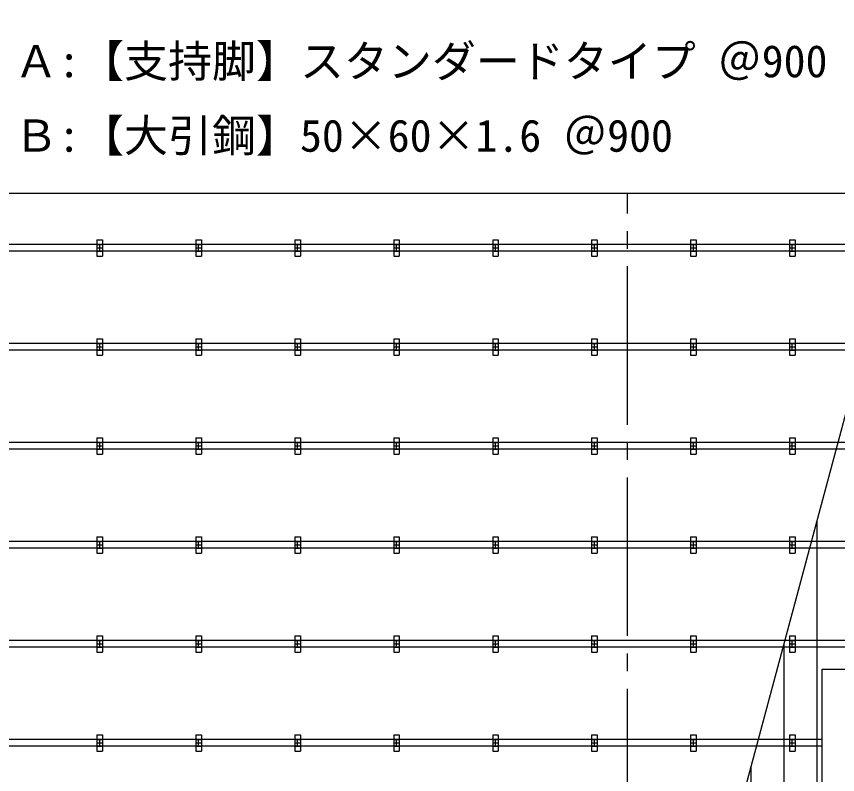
# Model space of a CAD drawing. Units: millimetres at full size, sheet at 1:160; details may follow other scales. Extents: x -33008 to 32992, y -23168 to 22812.
# Drawn here: x -18591 to -11121, y -1372 to 5520 of the extents above; entities that cross this region are included whole.
import ezdxf
from ezdxf.enums import TextEntityAlignment as Align

# ---------------------------------------------------------------- set-up
doc = ezdxf.new("R2010")
doc.units = ezdxf.units.MM
doc.header["$LTSCALE"] = 160
doc.linetypes.add('CHAIN2', pattern=[12, 9, -1, 1, -1])
for name, color, linetype in [('1-0_中心線', 7, 'CHAIN2'), ('1-1_中線', 7, 'Continuous'), ('1-2_太線１', 3, 'Continuous'), ('1-3_太線２', 5, 'Continuous'), ('1-6_文字', 7, 'Continuous')]:
    doc.layers.add(name, color=color, linetype=linetype)
doc.styles.add('ＭＳ ゴシック', font='')
doc.styles.get('ＭＳ ゴシック').set_extended_font_data('MS Gothic')

msp = doc.modelspace()

# ---------------------------------------------------------------- linework, layer by layer
at = {"layer": '1-0_中心線'}
msp.add_line((-13033.3, -11631.1), (-13033.3, 3910.4), dxfattribs=at)
at = {"layer": '1-1_中線'}
for p, q in [((-4786.1, 3445.5), (-20023.3, 3445.5)), ((-4802.2, 3385.5), (-20039.3, 3385.5)), ((-5027.3, 2545.5), (-20264.4, 2545.5)), ((-5043.3, 2485.5), (-20280.5, 2485.5)), ((-15535, 1645.5), (-20505.6, 1645.5)), ((-8812.2, 1645.5), (-15535, 1645.5)), ((-13693.6, 1585.5), (-20521.7, 1585.5)), ((-8829.4, 1585.5), (-13693.6, 1585.5)), ((-13693.6, 685.5), (-20762.8, 685.5)), ((-5509.6, 745.5), (-20746.7, 745.5)), ((-8829.4, 685.5), (-13693.6, 685.5)), ((-18383.3, -214.5), (-21004, -214.5)), ((-18383.3, -154.5), (-20987.9, -154.5)), ((-13693.6, -154.5), (-18383.3, -154.5)), ((-15535, -214.5), (-18383.3, -214.5)), ((-8683.3, -214.5), (-15535, -214.5)), ((-8764.6, -154.5), (-13693.6, -154.5)), ((-15535, -1114.5), (-21245.1, -1114.5)), ((-13693.6, -1054.5), (-21229, -1054.5)), ((-11261.8, -1114.5), (-15535, -1114.5)), ((-11261.8, -1054.5), (-13693.6, -1054.5))]:
    msp.add_line(p, q, dxfattribs=at)
at = {"layer": '1-2_太線１'}
for p, q in [((-11308.3, -8399.5), (-11308.3, 935.4)), ((-11608.3, -8399.5), (-11608.3, -184.3)), ((-11908.3, -8399.5), (-11908.3, -1303.9))]:
    msp.add_line(p, q, dxfattribs=at)
at = {"layer": '1-3_太線２'}
for p, q in [((-17858.3, 3490.5), (-17808.3, 3490.5)), ((-17858.3, 3445.5), (-17808.3, 3445.5)), ((-17833.3, 3385.5), (-17833.3, 3445.5)), ((-17808.3, 3490.5), (-17808.3, 3340.5)), ((-16958.3, 3490.5), (-16908.3, 3490.5)), ((-16958.3, 3445.5), (-16908.3, 3445.5)), ((-16933.3, 3385.5), (-16933.3, 3445.5)), ((-16908.3, 3490.5), (-16908.3, 3340.5)), ((-16058.3, 3490.5), (-16008.3, 3490.5)), ((-16058.3, 3445.5), (-16008.3, 3445.5)), ((-16033.3, 3385.5), (-16033.3, 3445.5)), ((-16008.3, 3490.5), (-16008.3, 3340.5)), ((-15158.3, 3490.5), (-15108.3, 3490.5)), ((-15158.3, 3445.5), (-15108.3, 3445.5)), ((-15133.3, 3385.5), (-15133.3, 3445.5)), ((-15108.3, 3490.5), (-15108.3, 3340.5)), ((-14258.3, 3490.5), (-14208.3, 3490.5)), ((-14258.3, 3445.5), (-14208.3, 3445.5)), ((-14233.3, 3385.5), (-14233.3, 3445.5)), ((-14208.3, 3490.5), (-14208.3, 3340.5)), ((-13358.3, 3490.5), (-13308.3, 3490.5)), ((-13358.3, 3445.5), (-13308.3, 3445.5)), ((-13333.3, 3385.5), (-13333.3, 3445.5)), ((-13308.3, 3490.5), (-13308.3, 3340.5)), ((-12458.3, 3490.5), (-12408.3, 3490.5)), ((-12458.3, 3445.5), (-12408.3, 3445.5)), ((-12433.3, 3385.5), (-12433.3, 3445.5)), ((-12408.3, 3490.5), (-12408.3, 3340.5)), ((-11558.3, 3490.5), (-11508.3, 3490.5)), ((-11558.3, 3445.5), (-11508.3, 3445.5)), ((-11533.3, 3385.5), (-11533.3, 3445.5)), ((-11508.3, 3490.5), (-11508.3, 3340.5)), ((-17858.3, 3415.5), (-17808.3, 3415.5)), ((-17858.3, 3385.5), (-17808.3, 3385.5)), ((-16958.3, 3415.5), (-16908.3, 3415.5)), ((-16958.3, 3385.5), (-16908.3, 3385.5)), ((-16058.3, 3415.5), (-16008.3, 3415.5)), ((-16058.3, 3385.5), (-16008.3, 3385.5)), ((-15158.3, 3415.5), (-15108.3, 3415.5)), ((-15158.3, 3385.5), (-15108.3, 3385.5)), ((-14258.3, 3415.5), (-14208.3, 3415.5)), ((-14258.3, 3385.5), (-14208.3, 3385.5)), ((-13358.3, 3415.5), (-13308.3, 3415.5)), ((-13358.3, 3385.5), (-13308.3, 3385.5)), ((-12458.3, 3415.5), (-12408.3, 3415.5)), ((-12458.3, 3385.5), (-12408.3, 3385.5)), ((-11558.3, 3415.5), (-11508.3, 3415.5)), ((-11558.3, 3385.5), (-11508.3, 3385.5)), ((-17858.3, 2590.5), (-17808.3, 2590.5)), ((-17858.3, 2545.5), (-17808.3, 2545.5)), ((-17833.3, 2485.5), (-17833.3, 2545.5)), ((-17808.3, 2590.5), (-17808.3, 2440.5)), ((-16958.3, 2590.5), (-16908.3, 2590.5)), ((-16958.3, 2545.5), (-16908.3, 2545.5)), ((-16933.3, 2485.5), (-16933.3, 2545.5)), ((-16908.3, 2590.5), (-16908.3, 2440.5)), ((-16058.3, 2590.5), (-16008.3, 2590.5)), ((-16058.3, 2545.5), (-16008.3, 2545.5)), ((-16033.3, 2485.5), (-16033.3, 2545.5)), ((-16008.3, 2590.5), (-16008.3, 2440.5)), ((-15158.3, 2590.5), (-15108.3, 2590.5)), ((-15158.3, 2545.5), (-15108.3, 2545.5)), ((-15133.3, 2485.5), (-15133.3, 2545.5)), ((-15108.3, 2590.5), (-15108.3, 2440.5)), ((-14258.3, 2590.5), (-14208.3, 2590.5)), ((-14258.3, 2545.5), (-14208.3, 2545.5)), ((-14233.3, 2485.5), (-14233.3, 2545.5)), ((-14208.3, 2590.5), (-14208.3, 2440.5)), ((-13358.3, 2590.5), (-13308.3, 2590.5)), ((-13358.3, 2545.5), (-13308.3, 2545.5)), ((-13333.3, 2485.5), (-13333.3, 2545.5)), ((-13308.3, 2590.5), (-13308.3, 2440.5)), ((-12458.3, 2590.5), (-12408.3, 2590.5)), ((-12458.3, 2545.5), (-12408.3, 2545.5)), ((-12433.3, 2485.5), (-12433.3, 2545.5)), ((-12408.3, 2590.5), (-12408.3, 2440.5)), ((-11558.3, 2590.5), (-11508.3, 2590.5)), ((-11558.3, 2545.5), (-11508.3, 2545.5)), ((-11533.3, 2485.5), (-11533.3, 2545.5)), ((-11508.3, 2590.5), (-11508.3, 2440.5)), ((-17858.3, 2515.5), (-17808.3, 2515.5)), ((-17858.3, 2485.5), (-17808.3, 2485.5)), ((-16958.3, 2515.5), (-16908.3, 2515.5)), ((-16958.3, 2485.5), (-16908.3, 2485.5)), ((-16058.3, 2515.5), (-16008.3, 2515.5)), ((-16058.3, 2485.5), (-16008.3, 2485.5)), ((-15158.3, 2515.5), (-15108.3, 2515.5)), ((-15158.3, 2485.5), (-15108.3, 2485.5)), ((-14258.3, 2515.5), (-14208.3, 2515.5)), ((-14258.3, 2485.5), (-14208.3, 2485.5)), ((-13358.3, 2515.5), (-13308.3, 2515.5)), ((-13358.3, 2485.5), (-13308.3, 2485.5)), ((-12458.3, 2515.5), (-12408.3, 2515.5)), ((-12458.3, 2485.5), (-12408.3, 2485.5)), ((-11558.3, 2515.5), (-11508.3, 2515.5)), ((-11558.3, 2485.5), (-11508.3, 2485.5)), ((-17858.3, 1690.5), (-17808.3, 1690.5)), ((-17858.3, 1645.5), (-17808.3, 1645.5)), ((-17833.3, 1585.5), (-17833.3, 1645.5)), ((-17808.3, 1690.5), (-17808.3, 1540.5)), ((-16958.3, 1690.5), (-16908.3, 1690.5)), ((-16958.3, 1645.5), (-16908.3, 1645.5)), ((-16933.3, 1585.5), (-16933.3, 1645.5)), ((-16908.3, 1690.5), (-16908.3, 1540.5)), ((-16058.3, 1690.5), (-16008.3, 1690.5)), ((-16058.3, 1645.5), (-16008.3, 1645.5)), ((-16033.3, 1585.5), (-16033.3, 1645.5)), ((-16008.3, 1690.5), (-16008.3, 1540.5)), ((-15158.3, 1690.5), (-15108.3, 1690.5)), ((-15158.3, 1645.5), (-15108.3, 1645.5)), ((-15133.3, 1585.5), (-15133.3, 1645.5)), ((-15108.3, 1690.5), (-15108.3, 1540.5)), ((-14258.3, 1690.5), (-14208.3, 1690.5)), ((-14258.3, 1645.5), (-14208.3, 1645.5)), ((-14233.3, 1585.5), (-14233.3, 1645.5)), ((-14208.3, 1690.5), (-14208.3, 1540.5)), ((-13358.3, 1690.5), (-13308.3, 1690.5)), ((-13358.3, 1645.5), (-13308.3, 1645.5)), ((-13333.3, 1585.5), (-13333.3, 1645.5)), ((-13308.3, 1690.5), (-13308.3, 1540.5)), ((-12458.3, 1690.5), (-12408.3, 1690.5)), ((-12458.3, 1645.5), (-12408.3, 1645.5)), ((-12433.3, 1585.5), (-12433.3, 1645.5)), ((-12408.3, 1690.5), (-12408.3, 1540.5)), ((-11558.3, 1690.5), (-11508.3, 1690.5)), ((-11558.3, 1645.5), (-11508.3, 1645.5)), ((-11533.3, 1585.5), (-11533.3, 1645.5)), ((-11508.3, 1690.5), (-11508.3, 1540.5)), ((-17858.3, 1615.5), (-17808.3, 1615.5)), ((-17858.3, 1585.5), (-17808.3, 1585.5)), ((-16958.3, 1615.5), (-16908.3, 1615.5)), ((-16958.3, 1585.5), (-16908.3, 1585.5)), ((-16058.3, 1615.5), (-16008.3, 1615.5)), ((-16058.3, 1585.5), (-16008.3, 1585.5)), ((-15158.3, 1615.5), (-15108.3, 1615.5)), ((-15158.3, 1585.5), (-15108.3, 1585.5)), ((-14258.3, 1615.5), (-14208.3, 1615.5)), ((-14258.3, 1585.5), (-14208.3, 1585.5)), ((-13358.3, 1615.5), (-13308.3, 1615.5)), ((-13358.3, 1585.5), (-13308.3, 1585.5)), ((-12458.3, 1615.5), (-12408.3, 1615.5)), ((-12458.3, 1585.5), (-12408.3, 1585.5)), ((-11558.3, 1615.5), (-11508.3, 1615.5)), ((-11558.3, 1585.5), (-11508.3, 1585.5)), ((-17858.3, 790.5), (-17808.3, 790.5)), ((-17808.3, 790.5), (-17808.3, 640.5)), ((-16958.3, 790.5), (-16908.3, 790.5)), ((-16908.3, 790.5), (-16908.3, 640.5)), ((-16058.3, 790.5), (-16008.3, 790.5)), ((-16008.3, 790.5), (-16008.3, 640.5)), ((-15158.3, 790.5), (-15108.3, 790.5)), ((-15108.3, 790.5), (-15108.3, 640.5)), ((-14258.3, 790.5), (-14208.3, 790.5)), ((-14208.3, 790.5), (-14208.3, 640.5)), ((-13358.3, 790.5), (-13308.3, 790.5)), ((-13308.3, 790.5), (-13308.3, 640.5)), ((-12458.3, 790.5), (-12408.3, 790.5)), ((-12408.3, 790.5), (-12408.3, 640.5)), ((-11558.3, 790.5), (-11508.3, 790.5)), ((-11508.3, 790.5), (-11508.3, 640.5)), ((-17858.3, 745.5), (-17808.3, 745.5)), ((-17858.3, 715.5), (-17808.3, 715.5)), ((-17858.3, 685.5), (-17808.3, 685.5)), ((-17833.3, 685.5), (-17833.3, 745.5)), ((-16958.3, 745.5), (-16908.3, 745.5)), ((-16958.3, 715.5), (-16908.3, 715.5)), ((-16958.3, 685.5), (-16908.3, 685.5)), ((-16933.3, 685.5), (-16933.3, 745.5)), ((-16058.3, 745.5), (-16008.3, 745.5)), ((-16058.3, 715.5), (-16008.3, 715.5)), ((-16058.3, 685.5), (-16008.3, 685.5)), ((-16033.3, 685.5), (-16033.3, 745.5)), ((-15158.3, 745.5), (-15108.3, 745.5)), ((-15158.3, 715.5), (-15108.3, 715.5)), ((-15158.3, 685.5), (-15108.3, 685.5)), ((-15133.3, 685.5), (-15133.3, 745.5)), ((-14258.3, 745.5), (-14208.3, 745.5)), ((-14258.3, 715.5), (-14208.3, 715.5)), ((-14258.3, 685.5), (-14208.3, 685.5)), ((-14233.3, 685.5), (-14233.3, 745.5)), ((-13358.3, 745.5), (-13308.3, 745.5)), ((-13358.3, 715.5), (-13308.3, 715.5)), ((-13358.3, 685.5), (-13308.3, 685.5)), ((-13333.3, 685.5), (-13333.3, 745.5)), ((-12458.3, 745.5), (-12408.3, 745.5)), ((-12458.3, 715.5), (-12408.3, 715.5)), ((-12458.3, 685.5), (-12408.3, 685.5)), ((-12433.3, 685.5), (-12433.3, 745.5)), ((-11558.3, 745.5), (-11508.3, 745.5)), ((-11558.3, 715.5), (-11508.3, 715.5)), ((-11558.3, 685.5), (-11508.3, 685.5)), ((-11533.3, 685.5), (-11533.3, 745.5)), ((-17858.3, -109.5), (-17808.3, -109.5)), ((-17808.3, -109.5), (-17808.3, -259.5)), ((-16958.3, -109.5), (-16908.3, -109.5)), ((-16908.3, -109.5), (-16908.3, -259.5)), ((-16058.3, -109.5), (-16008.3, -109.5)), ((-16008.3, -109.5), (-16008.3, -259.5)), ((-15158.3, -109.5), (-15108.3, -109.5)), ((-15108.3, -109.5), (-15108.3, -259.5)), ((-14258.3, -109.5), (-14208.3, -109.5)), ((-14208.3, -109.5), (-14208.3, -259.5)), ((-13358.3, -109.5), (-13308.3, -109.5)), ((-13308.3, -109.5), (-13308.3, -259.5)), ((-12458.3, -109.5), (-12408.3, -109.5)), ((-12408.3, -109.5), (-12408.3, -259.5)), ((-11558.3, -109.5), (-11508.3, -109.5)), ((-11508.3, -109.5), (-11508.3, -259.5)), ((-17858.3, -154.5), (-17808.3, -154.5)), ((-17858.3, -184.5), (-17808.3, -184.5)), ((-17858.3, -214.5), (-17808.3, -214.5)), ((-17833.3, -214.5), (-17833.3, -154.5)), ((-16958.3, -154.5), (-16908.3, -154.5)), ((-16958.3, -184.5), (-16908.3, -184.5)), ((-16958.3, -214.5), (-16908.3, -214.5)), ((-16933.3, -214.5), (-16933.3, -154.5)), ((-16058.3, -154.5), (-16008.3, -154.5)), ((-16058.3, -184.5), (-16008.3, -184.5)), ((-16058.3, -214.5), (-16008.3, -214.5)), ((-16033.3, -214.5), (-16033.3, -154.5)), ((-15158.3, -154.5), (-15108.3, -154.5)), ((-15158.3, -184.5), (-15108.3, -184.5)), ((-15158.3, -214.5), (-15108.3, -214.5)), ((-15133.3, -214.5), (-15133.3, -154.5)), ((-14258.3, -154.5), (-14208.3, -154.5)), ((-14258.3, -184.5), (-14208.3, -184.5)), ((-14258.3, -214.5), (-14208.3, -214.5)), ((-14233.3, -214.5), (-14233.3, -154.5)), ((-13358.3, -154.5), (-13308.3, -154.5)), ((-13358.3, -184.5), (-13308.3, -184.5)), ((-13358.3, -214.5), (-13308.3, -214.5)), ((-13333.3, -214.5), (-13333.3, -154.5)), ((-12458.3, -154.5), (-12408.3, -154.5)), ((-12458.3, -184.5), (-12408.3, -184.5)), ((-12458.3, -214.5), (-12408.3, -214.5)), ((-12433.3, -214.5), (-12433.3, -154.5)), ((-11558.3, -154.5), (-11508.3, -154.5)), ((-11558.3, -184.5), (-11508.3, -184.5)), ((-11558.3, -214.5), (-11508.3, -214.5)), ((-11533.3, -214.5), (-11533.3, -154.5)), ((-17858.3, -1009.5), (-17808.3, -1009.5)), ((-17808.3, -1009.5), (-17808.3, -1159.5)), ((-16958.3, -1009.5), (-16908.3, -1009.5)), ((-16908.3, -1009.5), (-16908.3, -1159.5)), ((-16058.3, -1009.5), (-16008.3, -1009.5)), ((-16008.3, -1009.5), (-16008.3, -1159.5)), ((-15158.3, -1009.5), (-15108.3, -1009.5)), ((-15108.3, -1009.5), (-15108.3, -1159.5)), ((-14258.3, -1009.5), (-14208.3, -1009.5)), ((-14208.3, -1009.5), (-14208.3, -1159.5)), ((-13358.3, -1009.5), (-13308.3, -1009.5)), ((-13308.3, -1009.5), (-13308.3, -1159.5)), ((-12458.3, -1009.5), (-12408.3, -1009.5)), ((-12408.3, -1009.5), (-12408.3, -1159.5)), ((-11558.3, -1009.5), (-11508.3, -1009.5)), ((-11508.3, -1009.5), (-11508.3, -1159.5)), ((-17858.3, -1054.5), (-17808.3, -1054.5)), ((-17858.3, -1084.5), (-17808.3, -1084.5)), ((-17858.3, -1114.5), (-17808.3, -1114.5)), ((-17833.3, -1114.5), (-17833.3, -1054.5)), ((-16958.3, -1054.5), (-16908.3, -1054.5)), ((-16958.3, -1084.5), (-16908.3, -1084.5)), ((-16958.3, -1114.5), (-16908.3, -1114.5)), ((-16933.3, -1114.5), (-16933.3, -1054.5)), ((-16058.3, -1054.5), (-16008.3, -1054.5)), ((-16058.3, -1084.5), (-16008.3, -1084.5)), ((-16058.3, -1114.5), (-16008.3, -1114.5)), ((-16033.3, -1114.5), (-16033.3, -1054.5)), ((-15158.3, -1054.5), (-15108.3, -1054.5)), ((-15158.3, -1084.5), (-15108.3, -1084.5)), ((-15158.3, -1114.5), (-15108.3, -1114.5)), ((-15133.3, -1114.5), (-15133.3, -1054.5)), ((-14258.3, -1054.5), (-14208.3, -1054.5)), ((-14258.3, -1084.5), (-14208.3, -1084.5)), ((-14258.3, -1114.5), (-14208.3, -1114.5)), ((-14233.3, -1114.5), (-14233.3, -1054.5)), ((-13358.3, -1054.5), (-13308.3, -1054.5)), ((-13358.3, -1084.5), (-13308.3, -1084.5)), ((-13358.3, -1114.5), (-13308.3, -1114.5)), ((-13333.3, -1114.5), (-13333.3, -1054.5)), ((-12458.3, -1054.5), (-12408.3, -1054.5)), ((-12458.3, -1084.5), (-12408.3, -1084.5)), ((-12458.3, -1114.5), (-12408.3, -1114.5)), ((-12433.3, -1114.5), (-12433.3, -1054.5)), ((-11558.3, -1054.5), (-11508.3, -1054.5)), ((-11558.3, -1084.5), (-11508.3, -1084.5)), ((-11558.3, -1114.5), (-11508.3, -1114.5)), ((-11533.3, -1114.5), (-11533.3, -1054.5))]:
    msp.add_line(p, q, dxfattribs=at)
for points in [[(-17858.3, 3490.5), (-17858.3, 3340.5), (-17808.3, 3340.5)], [(-16958.3, 3490.5), (-16958.3, 3340.5), (-16908.3, 3340.5)], [(-16058.3, 3490.5), (-16058.3, 3340.5), (-16008.3, 3340.5)], [(-15158.3, 3490.5), (-15158.3, 3340.5), (-15108.3, 3340.5)], [(-14258.3, 3490.5), (-14258.3, 3340.5), (-14208.3, 3340.5)], [(-13358.3, 3490.5), (-13358.3, 3340.5), (-13308.3, 3340.5)], [(-12458.3, 3490.5), (-12458.3, 3340.5), (-12408.3, 3340.5)], [(-11558.3, 3490.5), (-11558.3, 3340.5), (-11508.3, 3340.5)], [(-17858.3, 2590.5), (-17858.3, 2440.5), (-17808.3, 2440.5)], [(-16958.3, 2590.5), (-16958.3, 2440.5), (-16908.3, 2440.5)], [(-16058.3, 2590.5), (-16058.3, 2440.5), (-16008.3, 2440.5)], [(-15158.3, 2590.5), (-15158.3, 2440.5), (-15108.3, 2440.5)], [(-14258.3, 2590.5), (-14258.3, 2440.5), (-14208.3, 2440.5)], [(-13358.3, 2590.5), (-13358.3, 2440.5), (-13308.3, 2440.5)], [(-12458.3, 2590.5), (-12458.3, 2440.5), (-12408.3, 2440.5)], [(-11558.3, 2590.5), (-11558.3, 2440.5), (-11508.3, 2440.5)], [(-17858.3, 1690.5), (-17858.3, 1540.5), (-17808.3, 1540.5)], [(-16958.3, 1690.5), (-16958.3, 1540.5), (-16908.3, 1540.5)], [(-16058.3, 1690.5), (-16058.3, 1540.5), (-16008.3, 1540.5)], [(-15158.3, 1690.5), (-15158.3, 1540.5), (-15108.3, 1540.5)], [(-14258.3, 1690.5), (-14258.3, 1540.5), (-14208.3, 1540.5)], [(-13358.3, 1690.5), (-13358.3, 1540.5), (-13308.3, 1540.5)], [(-12458.3, 1690.5), (-12458.3, 1540.5), (-12408.3, 1540.5)], [(-11558.3, 1690.5), (-11558.3, 1540.5), (-11508.3, 1540.5)], [(-17858.3, 790.5), (-17858.3, 640.5), (-17808.3, 640.5)], [(-16958.3, 790.5), (-16958.3, 640.5), (-16908.3, 640.5)], [(-16058.3, 790.5), (-16058.3, 640.5), (-16008.3, 640.5)], [(-15158.3, 790.5), (-15158.3, 640.5), (-15108.3, 640.5)], [(-14258.3, 790.5), (-14258.3, 640.5), (-14208.3, 640.5)], [(-13358.3, 790.5), (-13358.3, 640.5), (-13308.3, 640.5)], [(-12458.3, 790.5), (-12458.3, 640.5), (-12408.3, 640.5)], [(-11558.3, 790.5), (-11558.3, 640.5), (-11508.3, 640.5)], [(-17858.3, -109.5), (-17858.3, -259.5), (-17808.3, -259.5)], [(-16958.3, -109.5), (-16958.3, -259.5), (-16908.3, -259.5)], [(-16058.3, -109.5), (-16058.3, -259.5), (-16008.3, -259.5)], [(-15158.3, -109.5), (-15158.3, -259.5), (-15108.3, -259.5)], [(-14258.3, -109.5), (-14258.3, -259.5), (-14208.3, -259.5)], [(-13358.3, -109.5), (-13358.3, -259.5), (-13308.3, -259.5)], [(-12458.3, -109.5), (-12458.3, -259.5), (-12408.3, -259.5)], [(-11558.3, -109.5), (-11558.3, -259.5), (-11508.3, -259.5)], [(-17858.3, -1009.5), (-17858.3, -1159.5), (-17808.3, -1159.5)], [(-16958.3, -1009.5), (-16958.3, -1159.5), (-16908.3, -1159.5)], [(-16058.3, -1009.5), (-16058.3, -1159.5), (-16008.3, -1159.5)], [(-15158.3, -1009.5), (-15158.3, -1159.5), (-15108.3, -1159.5)], [(-14258.3, -1009.5), (-14258.3, -1159.5), (-14208.3, -1159.5)], [(-13358.3, -1009.5), (-13358.3, -1159.5), (-13308.3, -1159.5)], [(-12458.3, -1009.5), (-12458.3, -1159.5), (-12408.3, -1159.5)], [(-11558.3, -1009.5), (-11558.3, -1159.5), (-11508.3, -1159.5)]]:
    msp.add_lwpolyline(points, dxfattribs=at)
at = {"layer": '1-6_文字'}
for p, q in [((-14397.9, -10595), (-7404.3, 15505.2)), ((-10814, 3910.4), (-18866.7, 3910.4))]:
    msp.add_line(p, q, dxfattribs=at)
msp.add_lwpolyline([(-11261.8, -1777.9), (-11261.8, -412.4), (-6507.3, -412.4)], dxfattribs=at)

# ---------------------------------------------------------------- texts
at = {"layer": '1-6_文字', "style": 'ＭＳ ゴシック'}
for s, p in [('Ａ:【支持脚】スタンダードタイプ ＠900', (-18611.6, 4879.2)), ('Ｂ:【大引鋼】50×60×1.6 ＠900', (-18611.6, 4202.2))]:
    msp.add_text(s, height=293.3, dxfattribs=at).set_placement(p, align=Align.BOTTOM_LEFT)

doc.saveas('drawing.dxf')
